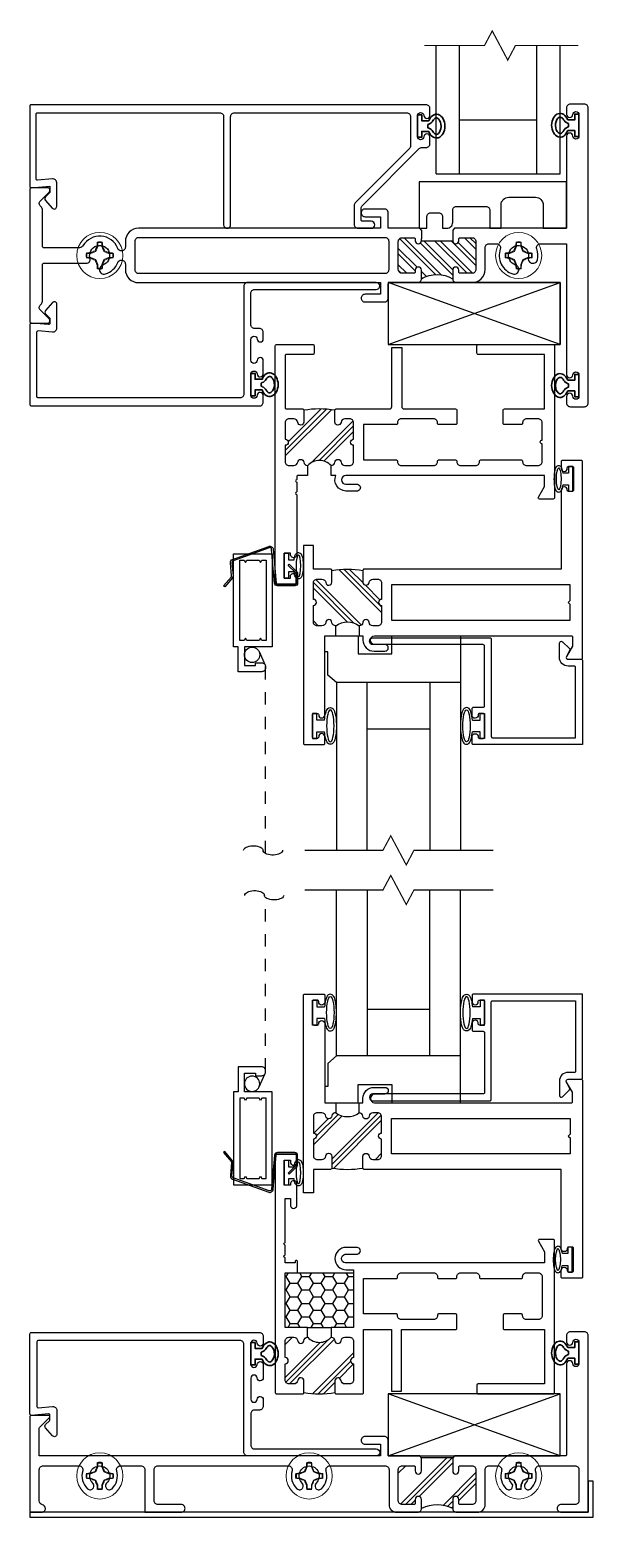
# Model space of a CAD drawing. Extents: x -138 to 168, y -127 to 72.
# Drawn here: x 1.56 to 6.1, y 59.76 to 71.75 of the extents above; entities that cross this region are included whole.
import ezdxf

# ---------------------------------------------------------------- set-up
doc = ezdxf.new("R2010")
doc.units = 0
doc.header["$MEASUREMENT"] = 0
doc.linetypes.add('HIDDEN', pattern=[0.375, 0.25, -0.125])
doc.layers.get('0').update_dxf_attribs({"linetype": 'CONTINUOUS'})
for name, color, linetype in [('DIM', 7, 'CONTINUOUS'), ('FRAME', 1, 'CONTINUOUS'), ('GEOMETRY', 1, 'CONTINUOUS'), ('GLASS', 7, 'CONTINUOUS'), ('GLAZING', 7, 'CONTINUOUS'), ('MISC', 7, 'CONTINUOUS'), ('SCREEN', 5, 'CONTINUOUS'), ('SCREEN_CLIP', 7, 'CONTINUOUS'), ('SETTING_BLOCK', 4, 'CONTINUOUS'), ('TEXT', 7, 'CONTINUOUS'), ('VENT', 5, 'CONTINUOUS')]:
    doc.layers.add(name, color=color, linetype=linetype)
doc.layers.add('PROFILE NUMBER', color=150, linetype='CONTINUOUS', lineweight=35)

# ---------------------------------------------------------------- blocks, each defined once
blk = doc.blocks.new('3806 MULLION')
h = blk.add_hatch()
h.set_pattern_fill('ANSI32', color=256, scale=0.25, style=0)
h.set_pattern_definition([(45, (-1.96831, -4.979215), (-0.0662913, 0.0662913), []), (45, (-1.92411, -4.979215), (-0.0662913, 0.0662913), [])])
h.paths.add_polyline_path([(-1.369, 0.094, -0.414214), (-1.394, 0.118), (-1.394, 0.134, 0.414214), (-1.404, 0.144), (-1.5, 0.144, 0.414214), (-1.531, 0.113), (-1.531, -0.113, 0.414214), (-1.5, -0.143), (-1.404, -0.143, 0.414214), (-1.394, -0.133), (-1.394, -0.118, -0.414214), (-1.369, -0.094, -0.414214), (-1.344, -0.118), (-1.093, -0.118, -0.414214), (-1.068, -0.094, -0.414214), (-1.043, -0.118), (-1.043, -0.133, 0.414214), (-1.033, -0.143), (-0.937, -0.143, 0.414214), (-0.906, -0.113), (-0.906, 0.113, 0.414214), (-0.937, 0.144), (-1.033, 0.144, 0.414214), (-1.043, 0.134), (-1.043, 0.118, -0.414214), (-1.068, 0.094, -0.414214), (-1.093, 0.118), (-1.093, 0.188, -0.275826), (-1.344, 0.188), (-1.344, 0.118, -0.414214)])
for p, q in [((-1.344, -0.118), (-1.093, -0.118)), ((-1.344, -0.203), (-1.344, -0.133))]:
    blk.add_line(p, q)
for points in [[(-1.093, -0.133), (-1.093, -0.118, -0.414214), (-1.068, -0.094, -0.414214), (-1.043, -0.118), (-1.043, -0.133, 0.414214), (-1.033, -0.143), (-0.937, -0.143, 0.414214), (-0.906, -0.113), (-0.906, 0.113, 0.414214), (-0.937, 0.144), (-1.033, 0.144, 0.414214), (-1.043, 0.134), (-1.043, 0.118, -0.414214), (-1.068, 0.094, -0.414214), (-1.093, 0.118), (-1.093, 0.188, -0.414214), (-1.062, 0.219), (-0.937, 0.219, -0.414214), (-0.831, 0.113), (-0.831, -0.062, 0.414214), (-0.8, -0.094), (-0.738, -0.094, 0.517938), (-0.709, -0.052, -0.42659), (-0.608, 0.149, -0.510157), (-0.56, 0.113), (-0.56, 0.112, -0.323599), (-0.586, 0.077, 2.284894), (-0.483, 0.018, -0.323599), (-0.466, 0.058), (-0.465, 0.058, -0.510157), (-0.41, 0.035, -0.142368), (-0.415, -0.052, 0.517938), (-0.386, -0.094), (-0.175, -0.094), (-0.175, 0.91), (-0.175, 0.961, -0.414214), (-0.15, 0.986, -0.399638), (-0.125, 0.962, 0.399638), (-0.1, 0.939), (-0.1, 0.939, 0.414214), (-0.075, 0.964), (-0.075, 1.134, 0.414214), (-0.1, 1.159), (-0.1, 1.159, 0.399638), (-0.125, 1.135, -0.399638), (-0.15, 1.111), (-0.15, 1.111, -0.414214), (-0.175, 1.136), (-0.175, 1.188, -0.414214), (-0.144, 1.219), (-0.031, 1.219, -0.414214), (0, 1.188), (0, 0), (0, -1.188, -0.414214), (-0.031, -1.219), (-0.144, -1.219, -0.414214), (-0.175, -1.188), (-0.175, -1.136, -0.414214), (-0.15, -1.111), (-0.15, -1.111, -0.399638), (-0.125, -1.135, 0.399638), (-0.1, -1.159), (-0.1, -1.159, 0.414214), (-0.075, -1.133), (-0.075, -0.964, 0.414214), (-0.1, -0.938), (-0.1, -0.938, 0.399638), (-0.125, -0.962, -0.399638), (-0.15, -0.986, -0.414214), (-0.175, -0.961), (-0.175, -0.909), (-0.175, -0.219), (-1.078, -0.219), (-1.093, -0.203)], [(-3.625, -0.143, -0.414214), (-3.656, -0.113), (-3.656, 0.113, -0.414214), (-3.625, 0.144), (-1.637, 0.144, -0.414214), (-1.606, 0.113), (-1.606, -0.113, -0.414214), (-1.637, -0.143)]]:
    blk.add_lwpolyline(points, format="xyb", close=True)
blk.add_lwpolyline([(-1.344, -0.203), (-1.359, -0.219), (-1.612, -0.219), (-1.612, -0.344, -0.414214), (-1.643, -0.374), (-1.799, -0.374, -0.414214), (-1.83, -0.344, -0.414214), (-1.799, -0.312), (-1.674, -0.312), (-1.674, -0.219), (-3.625, -0.219, -0.414214), (-3.731, -0.113), (-3.731, -0.068, 0.414214), (-3.762, -0.037), (-3.764, -0.037, 0.308174), (-3.793, -0.057, -0.627979), (-4.073, -0.078, 0.267949), (-4.1, -0.062), (-4.39, -0.062, 0.414214), (-4.4, -0.072), (-4.4, -0.37, -0.237131), (-4.413, -0.395, 0.457629), (-4.416, -0.441), (-4.346, -0.511, -0.668179), (-4.36, -0.546), (-4.49, -0.546, -0.414214), (-4.5, -0.535), (-4.5, 0), (-4.5, 0.536, -0.414214), (-4.49, 0.546), (-4.36, 0.546, -0.668179), (-4.346, 0.511), (-4.416, 0.441, 0.457629), (-4.413, 0.395, -0.237131), (-4.4, 0.37), (-4.4, 0.073, 0.414214), (-4.39, 0.063), (-4.045, 0.063, -0.500407), (-4.016, 0.023, 2.386509), (-3.914, 0.077, -0.326072), (-3.94, 0.113, -0.502305), (-3.892, 0.149, -0.227368), (-3.793, 0.057, 0.308174), (-3.764, 0.038), (-3.762, 0.038, 0.414214), (-3.731, 0.069), (-3.731, 0.113, -0.414214), (-3.625, 0.219), (-1.674, 0.219), (-1.674, 0.313), (-1.799, 0.313, -0.414214), (-1.83, 0.344, -0.414214), (-1.799, 0.375), (-1.643, 0.375, -0.414214), (-1.612, 0.344), (-1.612, 0.228, 0.414214), (-1.602, 0.219), (-1.375, 0.219, -0.414214), (-1.344, 0.188), (-1.344, 0.118, -0.414214), (-1.369, 0.094, -0.414214), (-1.394, 0.118), (-1.394, 0.134, 0.414214), (-1.404, 0.144), (-1.5, 0.144, 0.414214), (-1.531, 0.113), (-1.531, -0.113, 0.414214), (-1.5, -0.143), (-1.404, -0.143, 0.414214), (-1.394, -0.133), (-1.394, -0.118, -0.414214), (-1.369, -0.094, -0.414214), (-1.344, -0.118), (-1.344, -0.133)], format="xyb")
blk.add_arc((-1.219, 0.398), 0.245, 239.1595, 300.8405)
blk = doc.blocks.new('3801 1 INCH GLASS STOP')
blk.add_lwpolyline([(2.741, 0.327, -0.414214), (2.769, 0.299, -0.414214), (2.741, 0.271), (2.669, 0.271, 0.414214), (2.659, 0.261), (2.659, 0.167, 0.198912), (2.668, 0.145), (3.128, -0.315, 0.198912), (3.15, -0.324), (3.183, -0.324, -0.414214), (3.214, -0.355), (3.214, -0.408, -0.414214), (3.189, -0.433, -0.399638), (3.164, -0.41, 0.400364), (3.139, -0.386, 0.414214), (3.114, -0.411), (3.114, -0.581, 0.414214), (3.139, -0.606), (3.139, -0.606, 0.399638), (3.164, -0.582, -0.399638), (3.189, -0.558, -0.414214), (3.214, -0.583), (3.214, -0.637, -0.414214), (3.183, -0.668), (-0.001, -0.668, -0.414214), (-0.011, -0.658), (-0.011, -0.01, -0.440011), (0, 0), (0.149, -0.013), (0.149, 0.04), (0.115, 0.074, -0.395486), (0.114, 0.102), (0.17, 0.165, -0.691708), (0.205, 0.152), (0.205, -0.04, -0.440011), (0.171, -0.071), (0.05, -0.061, 0.440011), (0.039, -0.071), (0.039, -0.593, 0.414214), (0.049, -0.603), (1.52, -0.603, 0.414214), (1.551, -0.572), (1.551, 0.299, -0.414214), (1.579, 0.327, -0.414214), (1.607, 0.299), (1.607, -0.572, 0.414214), (1.638, -0.603), (3.027, -0.603, 0.414214), (3.058, -0.572), (3.058, -0.337, 0.198912), (3.049, -0.315), (2.612, 0.122, -0.198912), (2.603, 0.144), (2.603, 0.296, -0.414214), (2.634, 0.327)], format="xyb", close=True)
blk = doc.blocks.new('dfasdf')
at = {"color": 7, "linetype": 'Continuous', "lineweight": 15}
for p, q in [((54.623, 25.649), (54.617, 25.65)), ((54.623, 25.679), (54.62, 25.686)), ((54.623, 25.679), (54.623, 25.649)), ((54.657, 25.649), (54.657, 25.679)), ((54.657, 25.649), (54.662, 25.65)), ((54.537, 25.56), (54.531, 25.557)), ((54.568, 25.594), (54.537, 25.594)), ((54.537, 25.56), (54.568, 25.56)), ((54.568, 25.594), (54.567, 25.599)), ((54.568, 25.56), (54.567, 25.555)), ((54.607, 25.61), (54.568, 25.594)), ((54.568, 25.56), (54.607, 25.544)), ((54.607, 25.61), (54.601, 25.615)), ((54.607, 25.544), (54.601, 25.539)), ((54.623, 25.649), (54.607, 25.61)), ((54.607, 25.544), (54.623, 25.505)), ((54.673, 25.61), (54.657, 25.649)), ((54.657, 25.505), (54.673, 25.544)), ((54.673, 25.61), (54.678, 25.615)), ((54.711, 25.594), (54.673, 25.61)), ((54.673, 25.544), (54.711, 25.56)), ((54.673, 25.544), (54.678, 25.539)), ((54.711, 25.594), (54.712, 25.599)), ((54.742, 25.594), (54.711, 25.594)), ((54.711, 25.56), (54.712, 25.555)), ((54.711, 25.56), (54.742, 25.56)), ((54.742, 25.594), (54.748, 25.597)), ((54.623, 25.505), (54.617, 25.504)), ((54.623, 25.505), (54.623, 25.475)), ((54.657, 25.505), (54.662, 25.504)), ((54.657, 25.475), (54.657, 25.505)), ((54.657, 25.475), (54.659, 25.468))]:
    blk.add_line(p, q, dxfattribs=at)
at = {"color": 7, "linetype": 'Continuous', "lineweight": 15, "flags": 128}
for points in [[(54.657, 25.679), (54.658, 25.683), (54.659, 25.686)], [(54.537, 25.594), (54.534, 25.595), (54.531, 25.597)], [(54.742, 25.56), (54.745, 25.559), (54.748, 25.557)], [(54.623, 25.475), (54.621, 25.471), (54.62, 25.468)]]:
    blk.add_lwpolyline(points, dxfattribs=at)
at = {"color": 7, "linetype": 'Continuous', "lineweight": 15}
blk.add_circle((54.64, 25.577), 0.186, dxfattribs=at)
for centre, radius, start, end in [((55.692, 25.142), 1.189, 154.7283, 156.5646), ((55.559, 25.592), 0.944, 174.331, 176.507), ((54.64, 25.577), 0.11, 79.7812, 100.2188), ((54.64, 25.577), 0.104, 80.5333, 99.4667), ((53.72, 25.592), 0.944, 3.493, 5.669), ((53.587, 25.142), 1.189, 23.4354, 25.2717), ((54.64, 25.577), 0.11, 169.7812, 190.2188), ((54.624, 24.657), 0.944, 93.493, 95.669), ((54.624, 26.497), 0.944, 264.331, 266.507), ((54.64, 25.577), 0.104, 170.5333, 189.4667), ((55.074, 24.524), 1.189, 113.4354, 115.2717), ((55.074, 26.63), 1.189, 244.7283, 246.5646), ((55.692, 26.012), 1.189, 203.4354, 205.2717), ((53.587, 26.012), 1.189, 334.7283, 336.5646), ((54.205, 24.524), 1.189, 64.7283, 66.5646), ((54.205, 26.63), 1.189, 293.4354, 295.2717), ((54.655, 24.657), 0.944, 84.331, 86.507), ((54.655, 26.497), 0.944, 273.493, 275.669), ((54.64, 25.577), 0.104, 350.5333, 9.4667), ((54.64, 25.577), 0.11, 349.7812, 10.2188), ((55.559, 25.562), 0.944, 183.493, 185.669), ((54.64, 25.577), 0.11, 259.7812, 280.2188), ((54.64, 25.577), 0.104, 260.5333, 279.4667), ((53.72, 25.562), 0.944, 354.331, 356.507)]:
    blk.add_arc(centre, radius, start, end, dxfattribs=at)
blk = doc.blocks.new('*U93')
at = {"layer": 'GEOMETRY'}
blk.add_lwpolyline([(1.607, 19.51), (1.563, 19.51), (1.563, 19.458), (1.528, 19.458), (1.528, 19.658), (1.563, 19.658), (1.563, 19.605), (1.607, 19.605)], dxfattribs=at)
at = {"layer": 'GEOMETRY', "extrusion": (0, 0, -1)}
blk.add_ellipse((1.642, 19.558), major_axis=(0, 0.0875), ratio=0.216465, dxfattribs=at)
at = {"layer": 'GEOMETRY'}
blk.add_open_spline([(1.607, 19.605), (1.609, 19.62), (1.612, 19.632), (1.618, 19.649), (1.621, 19.656), (1.634, 19.663), (1.638, 19.664), (1.642, 19.664), (1.652, 19.664), (1.659, 19.658), (1.666, 19.649), (1.668, 19.644), (1.675, 19.624), (1.678, 19.606), (1.682, 19.545), (1.679, 19.499), (1.666, 19.466), (1.663, 19.46), (1.647, 19.45), (1.635, 19.451), (1.622, 19.46), (1.62, 19.465), (1.612, 19.479), (1.61, 19.491), (1.607, 19.507), (1.607, 19.509), (1.607, 19.51)], degree=3, knots=[5.253202, 5.253202, 5.253202, 5.253202, 5.797173, 5.797173, 6.160155, 6.160155, 6.283185, 6.283185, 6.283185, 6.559914, 6.559914, 6.836642, 6.836642, 7.54361, 7.54361, 8.941834, 8.941834, 9.296554, 9.296554, 9.572552, 9.572552, 9.848549, 9.848549, 10.398843, 10.398843, 10.454782, 10.454782, 10.454782, 10.454782], dxfattribs=at)
blk = doc.blocks.new('05P86-BLOCK-IG')
h = blk.add_hatch()
h.set_pattern_fill('PLAST', angle=45, style=0)
h.paths.add_polyline_path([(0.544, 1.12, -1), (0.544, 1.17), (0.544, 1.302, 0.414214), (0.512, 1.333), (0.474, 1.333, 0.38311), (0.443, 1.305, -0.947716), (0.393, 1.308), (0.393, 1.403, 0.081165), (0.143, 1.403), (0.143, 1.308, -0.947716), (0.094, 1.305, 0.38311), (0.063, 1.333), (0.024, 1.333, 0.414214), (-0.007, 1.302), (-0.007, 1.17, -1), (-0.007, 1.12), (-0.007, 0.988, 0.414214), (0.024, 0.957), (0.063, 0.957, 0.38311), (0.094, 0.985, -0.898027), (0.143, 0.985, 0.38311), (0.174, 0.957, -0.436275), (0.363, 0.957, 0.38311), (0.394, 0.985, -0.898027), (0.443, 0.985, 0.38311), (0.474, 0.957), (0.512, 0.957, 0.414214), (0.544, 0.988)])
for points in [[(0.003, 1.852, 0.414214), (-0.007, 1.842), (-0.007, 1.423, 0.414214), (0.003, 1.413), (0.134, 1.413, -0.414214), (0.143, 1.403), (0.143, 1.308, -0.947716), (0.094, 1.305, 0.38311), (0.063, 1.333), (0.024, 1.333, 0.414214), (-0.007, 1.302), (-0.007, 1.17, -1), (-0.007, 1.12), (-0.007, 0.988, 0.414214), (0.024, 0.957), (0.063, 0.957, 0.38311), (0.094, 0.985, -0.898027), (0.143, 0.985, 0.38311), (0.174, 0.957), (0.174, 0.877), (0.097, 0.877, 0.414214), (0.086, 0.867), (0.086, 0.847, -0.331679), (0.084, 0.843, 0.745356), (0.084, 0.824, -0.331679), (0.086, 0.82), (0.086, 0.747, -0.331679), (0.084, 0.743, 0.745356), (0.084, 0.724, -0.331679), (0.086, 0.72), (0.086, 0.244, -1.19356), (0.037, 0.244), (0.037, 0.25), (-0.014, 0.25), (-0.014, 0.05), (0.037, 0.05), (0.037, 0.074, -0.596863), (0.086, 0.074), (0.086, 0.01, -0.414214), (0.076, 0), (-0.076, 0, -0.414214), (-0.087, 0.01), (-0.087, 1.922, -0.414214), (-0.076, 1.932), (0.215, 1.932, -0.414214), (0.226, 1.922), (0.226, 1.862, -0.414214), (0.215, 1.852)], [(1.377, 1.298, -0.414214), (1.367, 1.288), (1.23, 1.288, -0.414214), (1.221, 1.298), (1.221, 1.302, 0.414214), (1.19, 1.333), (0.93, 1.333, 0.414214), (0.898, 1.302), (0.898, 1.298, -0.414214), (0.889, 1.288), (0.623, 1.288), (0.623, 1.002), (0.889, 1.002, -0.414214), (0.898, 0.992), (0.898, 0.988, 0.414214), (0.93, 0.957), (1.19, 0.957, 0.414214), (1.221, 0.988), (1.221, 0.992, -0.414214), (1.23, 1.002), (1.367, 1.002, -0.414214), (1.377, 0.992), (1.377, 0.988, 0.414214), (1.407, 0.957), (1.529, 0.957, 0.414214), (1.56, 0.988), (1.56, 0.992, -0.414214), (1.569, 1.002), (1.897, 1.002, -0.414214), (1.907, 0.992), (1.907, 0.988, 0.414214), (1.938, 0.957), (2.032, 0.957, 0.414214), (2.064, 0.988), (2.064, 1.132, -1), (2.064, 1.162), (2.064, 1.302, 0.414214), (2.032, 1.333), (1.938, 1.333, 0.414214), (1.907, 1.302), (1.907, 1.298, -0.414214), (1.897, 1.288), (1.76, 1.288, -0.414214), (1.75, 1.298), (1.75, 1.403, -0.414214), (1.76, 1.413), (2.084, 1.413), (2.084, 1.852), (1.549, 1.852, -0.414214), (1.539, 1.862), (1.539, 1.922, -0.414214), (1.549, 1.932), (2.154, 1.932, -0.414214), (2.163, 1.922), (2.163, 0.697, -0.414214), (2.154, 0.687), (2.042, 0.687, -0.57735), (2.034, 0.702), (2.084, 0.788), (2.084, 0.877), (0.483, 0.877, 1), (0.483, 0.806), (0.567, 0.806, -1.178959), (0.567, 0.752), (0.483, 0.752, -0.536675), (0.401, 0.877), (0.363, 0.877), (0.363, 0.957, 0.38311), (0.394, 0.985, -0.898027), (0.443, 0.985, 0.38311), (0.474, 0.957), (0.512, 0.957, 0.414214), (0.544, 0.988), (0.544, 1.12, -1), (0.544, 1.17), (0.544, 1.302, 0.414214), (0.512, 1.333), (0.474, 1.333, 0.38311), (0.443, 1.305, -0.947716), (0.393, 1.308), (0.393, 1.403, -0.414214), (0.404, 1.413), (0.832, 1.413, 0.414214), (0.852, 1.433), (0.852, 1.909), (0.932, 1.909), (0.932, 1.433, 0.414214), (0.952, 1.413), (1.367, 1.413, -0.414214), (1.377, 1.403)]]:
    blk.add_lwpolyline(points, format="xyb", close=True)
at = {"color": 7}
for centre, radius, start, end in [((0.269, 0.638), 0.775, 80.7195, 99.2805), ((0.269, 0.869), 0.129, 42.8591, 137.1409)]:
    blk.add_arc(centre, radius, start, end, dxfattribs=at)
blk = doc.blocks.new('05P72-BLOCK-IG')
h = blk.add_hatch()
h.set_pattern_fill('HONEY', scale=0.5, style=0)
h.paths.add_polyline_path([(0.544, -0.957), (0.083, -0.957), (-0.007, -0.957), (-0.007, -1.396), (0.174, -1.396), (0.363, -1.396), (0.544, -1.396)])
h = blk.add_hatch()
h.set_pattern_fill('PLAST', angle=225, style=0)
h.paths.add_polyline_path([(0.544, -1.689, -1), (0.544, -1.639), (0.544, -1.507, 0.414214), (0.513, -1.476), (0.474, -1.476, 0.38311), (0.443, -1.504, -0.898027), (0.394, -1.504, 0.38311), (0.363, -1.476, -0.436275), (0.174, -1.476, 0.38311), (0.143, -1.504, -0.898027), (0.094, -1.504, 0.38311), (0.063, -1.476), (0.024, -1.476, 0.414214), (-0.007, -1.507), (-0.007, -1.639, -1), (-0.007, -1.689), (-0.007, -1.821, 0.414214), (0.024, -1.852), (0.063, -1.852, 0.38311), (0.094, -1.824, -0.947716), (0.144, -1.827), (0.144, -1.922, 0.08), (0.394, -1.922), (0.394, -1.827, -0.947716), (0.443, -1.824, 0.38311), (0.474, -1.852), (0.513, -1.852, 0.414214), (0.544, -1.821)])
at = {"color": 7}
for p, q in [((0.083, -0.957), (0.544, -0.957)), ((0.174, -1.396), (0.363, -1.396))]:
    blk.add_line(p, q, dxfattribs=at)
for points in [[(0.144, -1.827, 0.947716), (0.094, -1.824, -0.38311), (0.063, -1.852), (0.024, -1.852, -0.414214), (-0.007, -1.821), (-0.007, -1.689, 1), (-0.007, -1.639), (-0.007, -1.507, -0.414214), (0.024, -1.476), (0.063, -1.476, -0.38311), (0.094, -1.504, 0.898027), (0.143, -1.504, -0.38311), (0.174, -1.476), (0.174, -1.396), (-0.007, -1.396), (-0.007, -0.957), (0.083, -0.957, 0.414214), (0.093, -0.947), (0.093, -0.867, 0.414214), (0.083, -0.857), (0.083, -0.857, 0.414214), (0.074, -0.867), (0.074, -0.877), (-0.007, -0.877), (-0.007, -0.838, 0.317837), (-0.01, -0.833, -0.707107), (-0.01, -0.814, 0.317837), (-0.007, -0.81), (-0.007, -0.738, 0.317837), (-0.01, -0.733, -0.707107), (-0.01, -0.714, 0.317837), (-0.007, -0.71), (-0.007, -0.357), (0.036, -0.357), (0.036, -0.416, 0.850302), (0.086, -0.416), (0.086, -0.244, 1.19356), (0.036, -0.244), (0.036, -0.25), (-0.013, -0.25), (-0.013, -0.05), (0.036, -0.05), (0.036, -0.074, 0.596863), (0.086, -0.074), (0.086, -0.01, 0.414214), (0.077, 0), (-0.077, 0, 0.414214), (-0.087, -0.01), (-0.087, -1.922, 0.414214), (-0.077, -1.932), (0.134, -1.932, 0.414214), (0.144, -1.922)], [(1.377, -0.992), (1.377, -0.988, -0.414214), (1.407, -0.957), (1.528, -0.957, -0.414214), (1.559, -0.988), (1.559, -0.992, 0.414214), (1.569, -1.002), (1.897, -1.002, 0.414214), (1.907, -0.992), (1.907, -0.988, -0.414214), (1.937, -0.957), (2.033, -0.957, -0.414214), (2.064, -0.988), (2.064, -1.302, -0.414214), (2.033, -1.333), (1.937, -1.333, -0.414214), (1.907, -1.302), (1.907, -1.298, 0.414214), (1.897, -1.288), (1.76, -1.288, 0.414214), (1.75, -1.298), (1.75, -1.403, 0.414214), (1.76, -1.413), (2.083, -1.413), (2.083, -1.852), (1.548, -1.852, 0.414214), (1.538, -1.862), (1.538, -1.922, 0.414214), (1.548, -1.932), (2.154, -1.932, 0.414214), (2.163, -1.922), (2.163, -0.697, 0.414214), (2.154, -0.687), (2.042, -0.687, 0.57735), (2.034, -0.702), (2.083, -0.788), (2.083, -0.877), (0.476, -0.877, -0.806722), (0.476, -0.806), (0.567, -0.806, 1.178959), (0.567, -0.752), (0.484, -0.752, 1), (0.484, -0.932), (0.544, -0.932), (0.544, -1.396), (0.363, -1.396), (0.363, -1.476, -0.38311), (0.394, -1.504, 0.898027), (0.443, -1.504, -0.38311), (0.474, -1.476), (0.513, -1.476, -0.414214), (0.544, -1.507), (0.544, -1.639, 1), (0.544, -1.689), (0.544, -1.821, -0.414214), (0.513, -1.852), (0.474, -1.852, -0.38311), (0.443, -1.824, 0.947716), (0.394, -1.827), (0.394, -1.922, 0.414214), (0.404, -1.932), (0.614, -1.932, 0.414214), (0.624, -1.922), (0.624, -1.413), (0.851, -1.413), (0.851, -1.909), (0.931, -1.909), (0.931, -1.413), (1.367, -1.413, 0.414214), (1.377, -1.403), (1.377, -1.298, 0.414214), (1.367, -1.288), (1.23, -1.288, 0.414214), (1.22, -1.298), (1.22, -1.302, -0.414214), (1.19, -1.333), (0.929, -1.333, -0.414214), (0.899, -1.302), (0.899, -1.298, 0.414214), (0.889, -1.288), (0.624, -1.288), (0.624, -1.002), (0.889, -1.002, 0.414214), (0.899, -0.992), (0.899, -0.988, -0.414214), (0.929, -0.957), (1.19, -0.957, -0.414214), (1.22, -0.988), (1.22, -0.992, 0.414214), (1.23, -1.002), (1.367, -1.002, 0.414214)]]:
    blk.add_lwpolyline(points, format="xyb", close=True)
for centre, radius, start, end in [((0.269, -1.388), 0.129, 222.8591, 317.1409), ((0.269, -1.146), 0.786, 260.8522, 279.1478)]:
    blk.add_arc(centre, radius, start, end, dxfattribs=at)
blk = doc.blocks.new('05P11-Z-BAR')
h = blk.add_hatch()
h.set_pattern_fill('PLAST', angle=45, style=0)
h.set_pattern_definition([(45, (-0.3846, -1e-07), (-0.176777, 0.176777), []), (45, (-0.4067, 0.0221), (-0.176777, 0.176777), []), (45, (-0.4288, 0.0442), (-0.176777, 0.176777), [])])
h.paths.add_polyline_path([(0.006, 1.12, -0.414214), (-0.018, 1.145, -0.414214), (0.006, 1.17), (0.006, 1.302, 0.414214), (-0.025, 1.333), (-0.063, 1.333, 0.38311), (-0.094, 1.305, -0.947716), (-0.143, 1.308), (-0.143, 1.403, 0.087329), (-0.394, 1.403), (-0.394, 1.308, -1), (-0.443, 1.308, 0.352985), (-0.473, 1.333), (-0.512, 1.333, 0.414214), (-0.544, 1.302), (-0.544, 1.17, -0.414214), (-0.518, 1.145, -0.414214), (-0.544, 1.12), (-0.544, 0.988, 0.414214), (-0.512, 0.957), (-0.474, 0.957, 0.38311), (-0.443, 0.985, -0.898027), (-0.394, 0.985, 0.38311), (-0.363, 0.957, -0.325577), (-0.174, 0.957, 0.363634), (-0.143, 0.982, -0.947716), (-0.094, 0.985, 0.38311), (-0.063, 0.957), (-0.025, 0.957, 0.414214), (0.006, 0.988)])
blk.add_line((-0.087, 0.877), (-0.087, 0.877))
for points in [[(-2.164, 2.28, -0.414214), (-2.154, 2.29), (-2.001, 2.29, -0.414214), (-1.991, 2.28), (-1.991, 2.226, -1), (-2.041, 2.226), (-2.041, 2.23, 0.414214), (-2.051, 2.24), (-2.081, 2.24, 0.414214), (-2.091, 2.23), (-2.091, 2.05, 0.414214), (-2.081, 2.04), (-2.051, 2.04, 0.414214), (-2.041, 2.05), (-2.041, 2.051, -1), (-1.991, 2.051), (-1.991, 1.413), (-0.403, 1.413, -0.414214), (-0.394, 1.403), (-0.394, 1.306, -0.888834), (-0.443, 1.306, 0.377258), (-0.474, 1.333), (-0.512, 1.333, 0.414214), (-0.544, 1.302), (-0.544, 1.17, -1), (-0.544, 1.12), (-0.544, 0.988, 0.414214), (-0.512, 0.957), (-0.474, 0.957, 0.383109), (-0.443, 0.985, -0.898027), (-0.394, 0.985, 0.38311), (-0.363, 0.957), (-0.363, 0.877), (-0.394, 0.877), (-0.394, 0.842, -0.414214), (-0.483, 0.752), (-0.571, 0.752, -1), (-0.571, 0.806), (-0.486, 0.806, 0.859155), (-0.486, 0.877), (-2.074, 0.877, 0.414214), (-2.084, 0.867), (-2.084, 0.797, 0.131652), (-2.082, 0.792), (-2.035, 0.709, -0.577353), (-2.048, 0.687), (-2.154, 0.687, -0.414214), (-2.164, 0.697), (-2.164, 2.28)], [(-0.025, 0.957, 0.414214), (0.006, 0.988), (0.006, 1.12, -1), (0.006, 1.17), (0.006, 1.302, 0.414214), (-0.025, 1.333), (-0.063, 1.333, 0.38311), (-0.094, 1.305, -0.947716), (-0.143, 1.308), (-0.143, 1.403, -0.414214), (-0.133, 1.413), (0.006, 1.413), (0.006, 1.603), (0.086, 1.603), (0.086, 0.01, -0.414214), (0.077, 0), (-0.077, 0, -0.414214), (-0.087, 0.01), (-0.087, 0.064, -1), (-0.037, 0.064), (-0.037, 0.06, 0.414214), (-0.027, 0.05), (0.003, 0.05, 0.414214), (0.014, 0.06), (0.014, 0.24, 0.414214), (0.003, 0.25), (-0.027, 0.25, 0.414214), (-0.037, 0.24), (-0.037, 0.239, -1), (-0.087, 0.239), (-0.087, 0.877), (-0.174, 0.877), (-0.174, 0.957, 0.363634), (-0.143, 0.982, -0.947716), (-0.094, 0.985, 0.38311), (-0.063, 0.957), (-0.025, 0.957)]]:
    blk.add_lwpolyline(points, format="xyb")
blk.add_lwpolyline([(-2.063, 1.16), (-2.063, 1.288), (-0.623, 1.288), (-0.623, 1.002), (-2.063, 1.002), (-2.063, 1.129), (-2.048, 1.145)], close=True)
at = {"color": 7}
for centre, radius, start, end in [((-0.269, 0.638), 0.775, 80.7195, 99.2805), ((-0.269, 0.828), 0.16, 53.9319, 126.0681)]:
    blk.add_arc(centre, radius, start, end, dxfattribs=at)
blk = doc.blocks.new('*U92')
at = {"layer": 'GEOMETRY'}
blk.add_lwpolyline([(1.45, 19.51), (1.493, 19.51), (1.493, 19.458), (1.528, 19.458), (1.528, 19.658), (1.493, 19.658), (1.493, 19.605), (1.45, 19.605)], dxfattribs=at)
blk.add_ellipse((1.415, 19.558), major_axis=(0, 0.0875), ratio=0.216465, dxfattribs=at)
blk.add_open_spline([(1.45, 19.605), (1.448, 19.62), (1.445, 19.632), (1.438, 19.649), (1.436, 19.656), (1.423, 19.663), (1.419, 19.664), (1.415, 19.664), (1.405, 19.664), (1.398, 19.658), (1.391, 19.649), (1.389, 19.644), (1.382, 19.624), (1.379, 19.606), (1.375, 19.545), (1.377, 19.499), (1.391, 19.466), (1.393, 19.46), (1.409, 19.45), (1.422, 19.451), (1.435, 19.46), (1.437, 19.465), (1.444, 19.479), (1.447, 19.491), (1.449, 19.507), (1.45, 19.509), (1.45, 19.51)], degree=3, knots=[5.253202, 5.253202, 5.253202, 5.253202, 5.797173, 5.797173, 6.160155, 6.160155, 6.283185, 6.283185, 6.283185, 6.559914, 6.559914, 6.836642, 6.836642, 7.54361, 7.54361, 8.941834, 8.941834, 9.296554, 9.296554, 9.572552, 9.572552, 9.848549, 9.848549, 10.398843, 10.398843, 10.454782, 10.454782, 10.454782, 10.454782], dxfattribs=at)
blk = doc.blocks.new('05P09-1in_GLASS_STOP')
for p, q in [((-1.338, 0.25), (-1.373, 0.25)), ((-1.373, 0.25), (-1.373, 0.05)), ((-1.338, 0.197), (-1.338, 0.25)), ((-0.022, 0.197), (-0.022, 0.25)), ((-0.022, 0.25), (0.013, 0.25)), ((0.013, 0.25), (0.013, 0.05)), ((-1.276, 0.197), (-1.338, 0.197)), ((-0.084, 0.197), (-0.022, 0.197)), ((-1.373, 0.05), (-1.338, 0.05)), ((-1.338, 0.05), (-1.338, 0.102)), ((-1.338, 0.102), (-1.276, 0.102)), ((-0.022, 0.102), (-0.084, 0.102)), ((-0.022, 0.05), (-0.022, 0.102)), ((0.013, 0.05), (-0.022, 0.05))]:
    blk.add_line(p, q)
blk.add_lwpolyline([(-2.035, 0.709, -0.57735), (-2.047, 0.687), (-2.153, 0.687, 0.414214), (-2.163, 0.677), (-2.163, 0), (-1.283, 0, 0.414214), (-1.273, 0.01), (-1.273, 0.062, 0.414214), (-1.298, 0.087, 0.435311), (-1.323, 0.061, -0.435311), (-1.333, 0.05), (-1.363, 0.05, -0.414214), (-1.373, 0.06), (-1.373, 0.24, -0.414214), (-1.363, 0.25), (-1.333, 0.25, -0.435311), (-1.323, 0.239, 0.435311), (-1.298, 0.212, 0.414214), (-1.273, 0.237), (-1.273, 0.29, 0.414214), (-1.283, 0.3), (-1.363, 0.3, -0.414214), (-1.373, 0.31), (-1.373, 0.795, -0.414214), (-1.363, 0.805), (-0.474, 0.805, 0.414214), (-0.447, 0.832), (-0.447, 0.833, 0.414214), (-0.474, 0.86), (-1.418, 0.86, 0.414214), (-1.428, 0.85), (-1.428, 0.065, -0.414214), (-1.438, 0.055), (-2.108, 0.055), (-2.108, 0.622, -0.414214), (-2.098, 0.632), (-2.047, 0.632, 0.414214), (-1.977, 0.702), (-1.977, 0.817, 0.668179), (-2.003, 0.828), (-2.058, 0.773, 0.339454), (-2.06, 0.755)], format="xyb", close=True)
at = {"extrusion": (0, 0, -1)}
blk.add_ellipse((-1.229, 0.15), major_axis=(0, 0.129), ratio=0.232303, dxfattribs=at)
blk.add_ellipse((-0.131, 0.15), major_axis=(0, 0.129), ratio=0.232303)
for points in [[(-1.276, 0.197), (-1.274, 0.219), (-1.271, 0.239), (-1.262, 0.269), (-1.258, 0.28), (-1.245, 0.294), (-1.237, 0.298), (-1.229, 0.298), (-1.218, 0.298), (-1.21, 0.292), (-1.201, 0.279), (-1.197, 0.272), (-1.187, 0.244), (-1.183, 0.215), (-1.178, 0.136), (-1.182, 0.085), (-1.194, 0.034), (-1.198, 0.022), (-1.214, 0.005), (-1.228, 0), (-1.249, 0.008), (-1.254, 0.016), (-1.262, 0.032), (-1.265, 0.041), (-1.272, 0.067), (-1.274, 0.084), (-1.276, 0.102)], [(-0.084, 0.197), (-0.086, 0.219), (-0.089, 0.239), (-0.098, 0.269), (-0.102, 0.28), (-0.115, 0.294), (-0.123, 0.298), (-0.131, 0.298), (-0.142, 0.298), (-0.15, 0.292), (-0.159, 0.279), (-0.163, 0.272), (-0.173, 0.244), (-0.177, 0.215), (-0.182, 0.136), (-0.178, 0.085), (-0.166, 0.034), (-0.162, 0.022), (-0.146, 0.005), (-0.132, 0), (-0.111, 0.008), (-0.106, 0.016), (-0.098, 0.032), (-0.095, 0.041), (-0.088, 0.067), (-0.086, 0.084), (-0.084, 0.102)]]:
    blk.add_open_spline(points, degree=3, knots=[5.075676, 5.075676, 5.075676, 5.075676, 5.596595, 5.596595, 6.055763, 6.055763, 6.283185, 6.283185, 6.283185, 6.572914, 6.572914, 6.862642, 6.862642, 7.608886, 7.608886, 8.676451, 8.676451, 9.18434, 9.18434, 9.518242, 9.518242, 9.852144, 9.852144, 10.186046, 10.186046, 10.631436, 10.631436, 10.631436, 10.631436])
blk = doc.blocks.new('114-FLAT_SCREEN')
blk.add_line((0.142, 0.603), (0.142, 0.602))
at = {"linetype": 'HIDDEN'}
blk.add_line((0.194, 0.481), (0.144, 0.59), dxfattribs=at)
blk.add_lwpolyline([(0.399, 0.442), (0.399, -0.307), (0.087, -0.307), (0.087, 0.442), (0.312, 0.442), (0.312, 0.593), (0.222, 0.593), (0.222, 0.572), (0.172, 0.572, -0.414214), (0.142, 0.602), (0.142, 0.613, -0.414214), (0.172, 0.643), (0.362, 0.643), (0.362, 0.442)], format="xyb", close=True)
blk.add_lwpolyline([(0.292, -0.257), (0.193, -0.257), (0.182, -0.237), (0.17, -0.257), (0.136, -0.257), (0.136, 0.392), (0.17, 0.392), (0.182, 0.372), (0.193, 0.392), (0.292, 0.392), (0.303, 0.372), (0.315, 0.392), (0.348, 0.392), (0.348, -0.257), (0.315, -0.257), (0.303, -0.237)], close=True)
blk.add_circle((0.25, 0.507), 0.0618)
blk = doc.blocks.new('*U181')
at = {"layer": 'PROFILE NUMBER', "color": 5}
for p, q in [((-0.016, 0.092), (-0.013, 0.083)), ((-0.013, 0.083), (0.013, 0.083)), ((0.013, 0.083), (0.016, 0.092))]:
    blk.add_line(p, q, dxfattribs=at)
blk.add_lwpolyline([(-0.043, 0.091), (-0.043, 0.034), (-0.09, 0.034), (-0.09, 0), (0.09, 0), (0.09, 0.034), (0.043, 0.034), (0.043, 0.091)], dxfattribs=at)
for centre, start, end in [((-0.073, 0.071), 19.8289, 61.175), ((0.073, 0.071), 118.7633, 160.1945)]:
    blk.add_arc(centre, 0.06, start, end, dxfattribs=at)
blk.add_ellipse((0, 0.152), major_axis=(-0.0958, 0), ratio=0.712114, start_param=2.033109, end_param=7.391692, dxfattribs=at)
blk.add_open_spline([(0.044, 0.124), (0.053, 0.129), (0.059, 0.135), (0.069, 0.15), (0.068, 0.157), (0.049, 0.179), (0.027, 0.189), (-0.021, 0.191), (-0.045, 0.181), (-0.067, 0.16), (-0.068, 0.152), (-0.061, 0.137), (-0.054, 0.129), (-0.044, 0.124)], degree=3, knots=[2.2211, 2.2211, 2.2211, 2.2211, 2.727733, 2.727733, 3.7005, 3.7005, 4.673268, 4.673268, 5.646035, 5.646035, 6.618803, 6.618803, 7.203997, 7.203997, 7.203997, 7.203997], dxfattribs=at)
blk = doc.blocks.new('3809 BLOCK FRAME')
h = blk.add_hatch()
h.set_pattern_fill('PLAST', color=256, angle=45, style=0)
h.set_pattern_definition([(45, (-4.25098, -6.643), (-0.176777, 0.176777), []), (45, (-4.27308, -6.6209), (-0.176777, 0.176777), []), (45, (-4.29517, -6.5988), (-0.176777, 0.176777), [])])
edge = h.paths.add_edge_path()
edge.add_arc((-0.937, 0.093), 0.031, 270, 360, ccw=False)
edge.add_line((-0.937, 0.062), (-1.033, 0.062))
edge.add_arc((-1.033, 0.072), 0.01, 180, 270, ccw=False)
edge.add_line((-1.043, 0.072), (-1.043, 0.103))
edge.add_arc((-1.068, 0.103), 0.025, 360, 450)
edge.add_arc((-1.068, 0.103), 0.025, 90, 180)
edge.add_line((-1.093, 0.103), (-1.093, 0.031))
edge.add_arc((-1.218, -0.221), 0.281, 63.5092, 116.4908)
edge.add_line((-1.344, 0.031), (-1.344, 0.103))
edge.add_arc((-1.369, 0.103), 0.025, 0, 90)
edge.add_arc((-1.369, 0.103), 0.025, 90, 180)
edge.add_line((-1.394, 0.103), (-1.394, 0.072))
edge.add_arc((-1.404, 0.072), 0.01, 270, 360, ccw=False)
edge.add_line((-1.404, 0.062), (-1.5, 0.062))
edge.add_arc((-1.5, 0.093), 0.031, 180, 270, ccw=False)
edge.add_line((-1.531, 0.093), (-1.531, 0.343))
edge.add_arc((-1.5, 0.343), 0.031, 90, 180, ccw=False)
edge.add_line((-1.5, 0.374), (-1.404, 0.374))
edge.add_arc((-1.404, 0.364), 0.01, 0, 90, ccw=False)
edge.add_line((-1.394, 0.364), (-1.394, 0.333))
edge.add_arc((-1.369, 0.333), 0.025, 180, 270)
edge.add_arc((-1.369, 0.333), 0.025, 270, 360)
edge.add_line((-1.344, 0.333), (-1.344, 0.439))
edge.add_line((-1.344, 0.439), (-1.093, 0.439))
edge.add_line((-1.093, 0.439), (-1.093, 0.333))
edge.add_arc((-1.068, 0.333), 0.025, 180, 270)
edge.add_arc((-1.068, 0.333), 0.025, 270, 360)
edge.add_line((-1.043, 0.333), (-1.043, 0.364))
edge.add_arc((-1.033, 0.364), 0.01, 90, 180, ccw=False)
edge.add_line((-1.033, 0.374), (-0.937, 0.374))
edge.add_arc((-0.937, 0.343), 0.031, 0, 90, ccw=False)
edge.add_line((-0.906, 0.343), (-0.906, 0.093))
blk.add_line((-1.093, 0.439), (-1.344, 0.439))
for points in [[(-1.093, 0.439), (-1.093, 0.333, 0.414214), (-1.068, 0.308, 0.414214), (-1.043, 0.333), (-1.043, 0.364, -0.414214), (-1.033, 0.374), (-0.937, 0.374, -0.414214), (-0.906, 0.343), (-0.906, 0.093, -0.414214), (-0.937, 0.062), (-1.033, 0.062, -0.414214), (-1.043, 0.072), (-1.043, 0.103, 0.414214), (-1.068, 0.128), (-1.068, 0.128, 0.414214), (-1.093, 0.103), (-1.093, 0.031, 0.414214), (-1.062, 0), (-0.893, 0, 0.414214), (-0.831, 0.062), (-0.831, 0.343, -0.414214), (-0.8, 0.374), (-0.729, 0.374, -0.5024), (-0.699, 0.334, 0.280293), (-0.661, 0.19, 0.498955), (-0.613, 0.198), (-0.613, 0.198, 0.334263), (-0.618, 0.235, -2.470836), (-0.506, 0.235, 0.334263), (-0.511, 0.198, 0.498955), (-0.463, 0.19, 0.280293), (-0.425, 0.334, -0.5024), (-0.395, 0.374), (-0.106, 0.374, -0.414214), (-0.075, 0.343), (-0.075, 0.093, -0.414214), (-0.106, 0.062), (-0.219, 0.062, 0.414214), (-0.25, 0.031, 0.414214), (-0.219, 0), (0, 0), (0, 1.423, 0.414214), (-0.031, 1.454), (-0.144, 1.454, 0.414214), (-0.175, 1.423), (-0.175, 1.371, 0.414214), (-0.15, 1.346), (-0.15, 1.346, 0.399638), (-0.125, 1.37, -0.399638), (-0.1, 1.394), (-0.1, 1.394, -0.414214), (-0.075, 1.369), (-0.075, 1.199, -0.414214), (-0.1, 1.174), (-0.1, 1.174, -0.399638), (-0.125, 1.198, 0.399638), (-0.15, 1.221, 0.414214), (-0.175, 1.196), (-0.175, 0.464, -0.414214), (-0.185, 0.454), (-1.078, 0.454), (-1.093, 0.439)], [(-1.344, 0.439), (-1.344, 0.439), (-1.359, 0.454), (-1.612, 0.454), (-1.612, 0.579, 0.414214), (-1.643, 0.61), (-1.799, 0.61, 0.414214), (-1.83, 0.579, 0.414214), (-1.799, 0.548), (-1.674, 0.548), (-1.674, 0.454), (-4.425, 0.454), (-4.425, 0.678, -0.198912), (-4.422, 0.685), (-4.343, 0.764, 0.668179), (-4.35, 0.781), (-4.49, 0.781, 0.414214), (-4.5, 0.771), (-4.5, 0.01, 0.414214), (-4.49, 0), (-4.406, 0, 0.414214), (-4.375, 0.031, 0.358249), (-4.4, 0.061, -0.358249), (-4.425, 0.092), (-4.425, 0.343, -0.414214), (-4.394, 0.374), (-4.105, 0.374, -0.5024), (-4.075, 0.334, 0.280293), (-4.037, 0.19, 0.498955), (-3.989, 0.198, 0.334263), (-3.994, 0.235, -2.470836), (-3.882, 0.235, 0.334263), (-3.887, 0.198, 0.498955), (-3.839, 0.19, 0.280293), (-3.801, 0.334, -0.5024), (-3.771, 0.374), (-3.606, 0.374, -0.414214), (-3.575, 0.343), (-3.575, 0), (-3.281, 0, 0.414214), (-3.25, 0.031, 0.414214), (-3.281, 0.062), (-3.469, 0.062, -0.414214), (-3.5, 0.093), (-3.5, 0.343, -0.414214), (-3.469, 0.374), (-2.417, 0.374, -0.5024), (-2.387, 0.334, 0.280293), (-2.349, 0.19, 0.498955), (-2.301, 0.198, 0.334263), (-2.306, 0.235, -2.470836), (-2.194, 0.235, 0.334263), (-2.199, 0.198, 0.498955), (-2.151, 0.19, 0.280293), (-2.113, 0.334, -0.5024), (-2.083, 0.374), (-1.637, 0.374, -0.414214), (-1.606, 0.343), (-1.606, 0.062, 0.414214), (-1.544, 0), (-1.375, 0, 0.414214), (-1.344, 0.031), (-1.344, 0.103, 0.414214), (-1.369, 0.128, 0.414214), (-1.394, 0.103), (-1.394, 0.072, -0.414214), (-1.404, 0.062), (-1.5, 0.062, -0.414214), (-1.531, 0.093), (-1.531, 0.343, -0.414214), (-1.5, 0.374), (-1.404, 0.374, -0.414214), (-1.394, 0.364), (-1.394, 0.333, 0.414214), (-1.369, 0.308, 0.414214), (-1.344, 0.333), (-1.344, 0.439)]]:
    blk.add_lwpolyline(points, format="xyb")
blk.add_arc((-1.218, -0.221), 0.281, 63.5092, 116.4908)
blk = doc.blocks.new('3810_2p25in_Insert_Glass_Stop')
blk.add_lwpolyline([(1.82, 0.582, 0.975), (1.77, 0.581), (1.77, 0.411, 0.975), (1.82, 0.41, -0.975), (1.87, 0.408), (1.87, 0.303, -0.975), (1.82, 0.301, 0.975), (1.77, 0.3), (1.77, 0.13, 0.975), (1.82, 0.129, -0.975), (1.87, 0.127), (1.87, 0.074, -0.414214), (1.839, 0.043), (1.801, 0.043, 0.414214), (1.77, 0.012), (1.77, -0.24, 0.414214), (1.801, -0.271), (2.781, -0.271, -1), (2.781, -0.327), (1.745, -0.327, -0.414214), (1.714, -0.296), (1.714, 0.572, 0.414214), (1.683, 0.603), (0.056, 0.603, 0.414214), (0.046, 0.593), (0.046, 0.071, 0.440011), (0.057, 0.061), (0.172, 0.071, -0.440011), (0.206, 0.04), (0.206, -0.152, -0.691708), (0.171, -0.165), (0.115, -0.101, -0.395486), (0.116, -0.074), (0.147, -0.043, 0.198912), (0.15, -0.036), (0.15, 0.002, 0.440011), (0.139, 0.012), (0.001, 0, -0.440011), (-0.01, 0.01), (-0.01, 0.658, -0.414214), (0, 0.668), (1.839, 0.668, -0.414214), (1.87, 0.637), (1.87, 0.584, -0.975)], format="xyb", close=True)

msp = doc.modelspace()

# ---------------------------------------------------------------- linework, layer by layer
for p, q in [((5.833, 69.714), (5.833, 69.214)), ((5.833, 60.259), (5.833, 60.759))]:
    msp.add_line(p, q)
at = {"layer": 'GLASS'}
for p, q in [((4.833, 70.589), (4.833, 71.623)), ((5.02, 70.589), (5.02, 71.623)), ((5.645, 70.589), (5.645, 71.623)), ((5.833, 70.589), (5.833, 71.623)), ((5.02, 71.026), (5.645, 71.026)), ((4.833, 70.589), (5.833, 70.589)), ((5.833, 69.214), (4.447, 69.714)), ((4.447, 69.214), (5.833, 69.714)), ((4.447, 69.714), (4.447, 69.214)), ((5.833, 69.714), (4.447, 69.714)), ((4.478, 69.714), (5.811, 69.714)), ((5.833, 69.214), (5.833, 69.714)), ((4.447, 69.214), (5.833, 69.214)), ((4.447, 60.259), (5.833, 60.759)), ((4.447, 60.759), (4.447, 60.259)), ((5.833, 60.759), (4.447, 60.759)), ((5.833, 60.259), (4.447, 60.759)), ((4.447, 60.259), (5.833, 60.259))]:
    msp.add_line(p, q, dxfattribs=at)
at = {"layer": 'GLASS', "linetype": 'Continuous'}
for p, q in [((4.029, 66.491), (4.029, 65.139)), ((4.278, 65.139), (4.278, 66.491)), ((4.781, 66.491), (4.781, 65.139)), ((5.029, 66.491), (5.029, 65.139)), ((4.781, 66.116), (4.278, 66.116)), ((4.029, 63.482), (4.029, 64.819)), ((4.278, 64.819), (4.278, 63.482)), ((4.781, 63.482), (4.781, 64.819)), ((5.029, 63.482), (5.029, 64.819)), ((4.781, 63.857), (4.278, 63.857))]:
    msp.add_line(p, q, dxfattribs=at)
at = {"layer": 'GLASS', "color": 7, "linetype": 'Continuous'}
for p, q in [((5.029, 66.491), (5.029, 65.139)), ((4.029, 63.483), (4.029, 64.819))]:
    msp.add_line(p, q, dxfattribs=at)
at = {"layer": 'GLASS', "const_width": 0.0094}
for points in [[(3.773, 65.139), (4.404, 65.139), (4.467, 65.256), (4.592, 65.021), (4.654, 65.139), (5.295, 65.139)], [(3.773, 64.819), (4.404, 64.819), (4.467, 64.937), (4.592, 64.702), (4.654, 64.819), (5.295, 64.819)]]:
    msp.add_lwpolyline(points, dxfattribs=at)
at = {"layer": 'GLAZING', "const_width": 0.0094}
for points in [[(5.472, 71.623), (5.41, 71.506), (5.285, 71.741), (5.222, 71.623), (4.738, 71.623)], [(5.978, 71.623), (5.472, 71.623)]]:
    msp.add_lwpolyline(points, dxfattribs=at)
at = {"layer": 'MISC'}
for points in [[(3.992, 66.868), (4.204, 66.868), (4.204, 66.723), (4.476, 66.723), (4.476, 66.868), (5.029, 66.868), (5.029, 66.491), (4.029, 66.491), (3.959, 66.551), (3.959, 66.739), (3.935, 66.739)], [(3.992, 63.105), (4.204, 63.105), (4.204, 63.251), (4.476, 63.251), (4.476, 63.105), (5.029, 63.105), (5.029, 63.482), (4.029, 63.482), (3.959, 63.422), (3.959, 63.235), (3.935, 63.235)]]:
    msp.add_lwpolyline(points, dxfattribs=at)
msp.add_lwpolyline([(1.557, 59.805), (1.557, 59.765), (6.099, 59.765), (6.099, 60.055), (6.059, 60.055), (6.059, 59.805)], close=True, dxfattribs=at)
at = {"layer": 'SCREEN', "linetype": 'HIDDEN', "ltscale": 0.25}
for p, q in [((3.458, 65.114), (3.458, 66.614)), ((3.458, 63.364), (3.458, 64.758))]:
    msp.add_line(p, q, dxfattribs=at)
at = {"layer": 'SCREEN', "flags": 128}
for points in [[(3.281, 65.139), (3.282, 65.145), (3.286, 65.152), (3.293, 65.158), (3.302, 65.164), (3.312, 65.168), (3.325, 65.172), (3.338, 65.174), (3.352, 65.176), (3.367, 65.176), (3.381, 65.174), (3.394, 65.172), (3.407, 65.168), (3.417, 65.164), (3.426, 65.158), (3.433, 65.152), (3.437, 65.145), (3.438, 65.139)], [(3.595, 65.139), (3.593, 65.132), (3.589, 65.125), (3.583, 65.119), (3.574, 65.113), (3.563, 65.109), (3.551, 65.105), (3.538, 65.103), (3.523, 65.101), (3.509, 65.101), (3.495, 65.103), (3.481, 65.105), (3.469, 65.109), (3.458, 65.113), (3.45, 65.119), (3.443, 65.125), (3.439, 65.132), (3.438, 65.139)], [(3.291, 64.776), (3.292, 64.783), (3.296, 64.79), (3.303, 64.796), (3.312, 64.802), (3.322, 64.806), (3.335, 64.81), (3.348, 64.812), (3.362, 64.814), (3.377, 64.814), (3.391, 64.812), (3.404, 64.81), (3.417, 64.806), (3.427, 64.802), (3.436, 64.796), (3.443, 64.79), (3.447, 64.783), (3.448, 64.776)], [(3.605, 64.776), (3.603, 64.77), (3.599, 64.763), (3.593, 64.757), (3.584, 64.751), (3.573, 64.747), (3.561, 64.743), (3.548, 64.741), (3.533, 64.739), (3.519, 64.739), (3.505, 64.741), (3.491, 64.743), (3.479, 64.747), (3.468, 64.751), (3.46, 64.757), (3.453, 64.763), (3.449, 64.77), (3.448, 64.776)]]:
    msp.add_lwpolyline(points, dxfattribs=at)
at = {"layer": 'SCREEN_CLIP'}
for points in [[(3.694, 67.282, 0.414214), (3.704, 67.292), (3.704, 67.368, 0.198912), (3.701, 67.375), (3.64, 67.435), (3.649, 67.444), (3.709, 67.383, -0.198912), (3.716, 67.368), (3.716, 67.292, -0.414214), (3.694, 67.27), (3.553, 67.27, -0.388879), (3.531, 67.29), (3.507, 67.564, 0.493145), (3.487, 67.577), (3.196, 67.471, 0.339454), (3.187, 67.456), (3.196, 67.351, -0.198912), (3.191, 67.335), (3.129, 67.261), (3.12, 67.269), (3.182, 67.343, 0.198912), (3.184, 67.35), (3.175, 67.455, -0.339454), (3.192, 67.483), (3.483, 67.588, -0.493145), (3.519, 67.565), (3.543, 67.291, 0.388879), (3.553, 67.282)], [(3.694, 62.691, -0.414214), (3.704, 62.681), (3.704, 62.605, -0.198912), (3.701, 62.598), (3.64, 62.537), (3.649, 62.529), (3.709, 62.59, 0.198912), (3.716, 62.605), (3.716, 62.681, 0.414214), (3.694, 62.703), (3.553, 62.703, 0.388879), (3.531, 62.683), (3.507, 62.409, -0.493145), (3.487, 62.396), (3.196, 62.501, -0.339454), (3.187, 62.517), (3.196, 62.622, 0.198912), (3.191, 62.638), (3.129, 62.711), (3.12, 62.704), (3.182, 62.63, -0.198912), (3.184, 62.623), (3.175, 62.518, 0.339454), (3.192, 62.49), (3.483, 62.384, 0.493145), (3.519, 62.408), (3.543, 62.682, -0.388879), (3.553, 62.691)]]:
    msp.add_lwpolyline(points, format="xyb", close=True, dxfattribs=at)
at = {"layer": 'SETTING_BLOCK', "color": 7}
msp.add_lwpolyline([(4.966, 70.198), (4.966, 70.296, -0.414214), (4.996, 70.326), (5.236, 70.326, -0.414214), (5.266, 70.296), (5.266, 70.151), (5.356, 70.151), (5.356, 70.339, -0.414214), (5.418, 70.401), (5.634, 70.401, -0.414214), (5.696, 70.339), (5.696, 70.151), (5.884, 70.151), (5.884, 70.526), (4.696, 70.526), (4.696, 70.151), (4.759, 70.151), (4.759, 70.246, -0.414214), (4.789, 70.276), (4.854, 70.276, -0.414214), (4.884, 70.246), (4.884, 70.151), (4.919, 70.151, 0.414214)], format="xyb", close=True, dxfattribs=at)

# ---------------------------------------------------------------- block references
for p in [(-52.518, 44.355), (-49.142, 44.355), (-52.518, 34.521), (-50.83, 34.521), (-49.142, 34.521)]:
    msp.add_blockref('dfasdf', p)
at = {"layer": 'DIM'}
for name, p in [('*U92', (4.406, 48.574)), ('*U93', (2.081, 47.874)), ('*U93', (2.081, 42.983)), ('*U92', (4.4, 42.284))]:
    msp.add_blockref(name, p, dxfattribs=at)
at = {"layer": 'FRAME', "xscale": -1, "rotation": 180}
for name, p in [('3801 1 INCH GLASS STOP', (1.569, 70.478)), ('3806 MULLION', (6.059, 69.932)), ('3810_2p25in_Insert_Glass_Stop', (1.569, 69.387))]:
    msp.add_blockref(name, p, dxfattribs=at)
at = {"layer": 'FRAME'}
for name, p in [('05P86-BLOCK-IG', (3.623, 67.282)), ('05P72-BLOCK-IG', (3.623, 62.691)), ('3809 BLOCK FRAME', (6.059, 59.805)), ('3810_2p25in_Insert_Glass_Stop', (1.569, 60.586))]:
    msp.add_blockref(name, p, dxfattribs=at)
at = {"layer": 'SCREEN', "rotation": 180}
msp.add_blockref('114-FLAT_SCREEN', (3.599, 67.221), dxfattribs=at)
at = {"layer": 'SCREEN', "xscale": -1}
msp.add_blockref('114-FLAT_SCREEN', (3.599, 62.751), dxfattribs=at)
at = {"layer": 'TEXT', "rotation": 270}
for p in [(4.683, 70.974), (3.339, 68.891), (3.339, 61.082)]:
    msp.add_blockref('*U181', p, dxfattribs=at)
at = {"layer": 'TEXT', "xscale": -1, "rotation": 90}
for p in [(5.984, 70.981), (5.984, 68.884), (5.984, 61.089)]:
    msp.add_blockref('*U181', p, dxfattribs=at)
at = {"layer": 'VENT', "xscale": -1}
for name in ['05P11-Z-BAR', '05P09-1in_GLASS_STOP']:
    msp.add_blockref(name, (3.849, 65.991), dxfattribs=at)
at = {"layer": 'VENT', "rotation": 180}
for name in ['05P11-Z-BAR', '05P09-1in_GLASS_STOP']:
    msp.add_blockref(name, (3.849, 63.981), dxfattribs=at)

doc.saveas('drawing.dxf')
